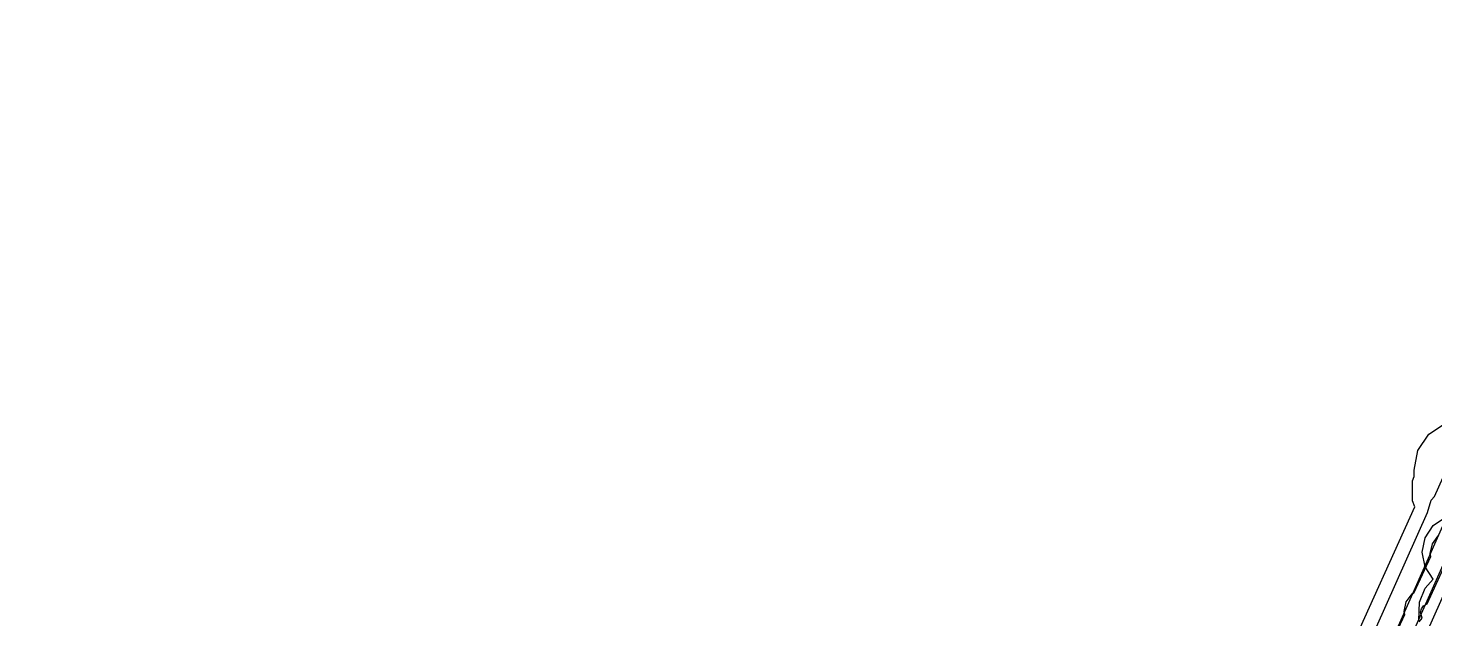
# Model space of a CAD drawing. Header units: metres. Extents: x 3158 to 3711, y 9867 to 11440.
# Drawn here: x 3381.4 to 3492.4, y 11117.2 to 11163.8 of the extents above; entities that cross this region are included whole.
import ezdxf

# ---------------------------------------------------------------- set-up
doc = ezdxf.new("R2010")
doc.units = ezdxf.units.M
doc.layers.add('AI_GREENING_EXCLUSIONS', color=1, linetype='Continuous')
doc.layers.add('AI_GREENING_LAWN', color=82, linetype='Continuous')

msp = doc.modelspace()

# ---------------------------------------------------------------- linework, layer by layer
at = {"layer": 'AI_GREENING_EXCLUSIONS'}
for points in [[(3462.33, 11052.43), (3511.92, 11163.78)], [(3463.24, 11052.02), (3512.84, 11163.37)], [(3485.63, 11114.55), (3490.82, 11126), (3490.64, 11126.48), (3490.64, 11128.06), (3490.76, 11128.4), (3490.76, 11128.91), (3491.07, 11130.44), (3491.93, 11131.74), (3493.23, 11132.61)], [(3478.77, 11096.3), (3491.81, 11125.56), (3492.12, 11126.54), (3492.36, 11126.81), (3493.5, 11129.36)], [(3478.77, 11096.3), (3491.81, 11125.56), (3492.12, 11126.54), (3492.36, 11126.81), (3493.5, 11129.36)], [(3491.13, 11117.03), (3491.19, 11118.49), (3491.64, 11119.58), (3492.28, 11120.29), (3491.63, 11121.27), (3491.4, 11122.42), (3491.63, 11123.57), (3492.28, 11124.54), (3493.25, 11125.19)], [(3488.72, 11114.66), (3490.02, 11117.52), (3489.98, 11117.74), (3490.15, 11118.5), (3490.61, 11119.14), (3490.78, 11119.24), (3492.08, 11122.1), (3492.04, 11122.33), (3492.22, 11123.09), (3492.67, 11123.72)], [(3491.17, 11116.93), (3491.41, 11117.21), (3491.28, 11117.7), (3491.34, 11117.97), (3491.5, 11118.19), (3491.8, 11118.35), (3493.23, 11121.52)]]:
    msp.add_lwpolyline(points, dxfattribs=at)
at = {"layer": 'AI_GREENING_LAWN'}
msp.add_lwpolyline([(3381.42, 10872.69), (3496.11, 11131.46)], dxfattribs=at)

doc.saveas('drawing.dxf')
